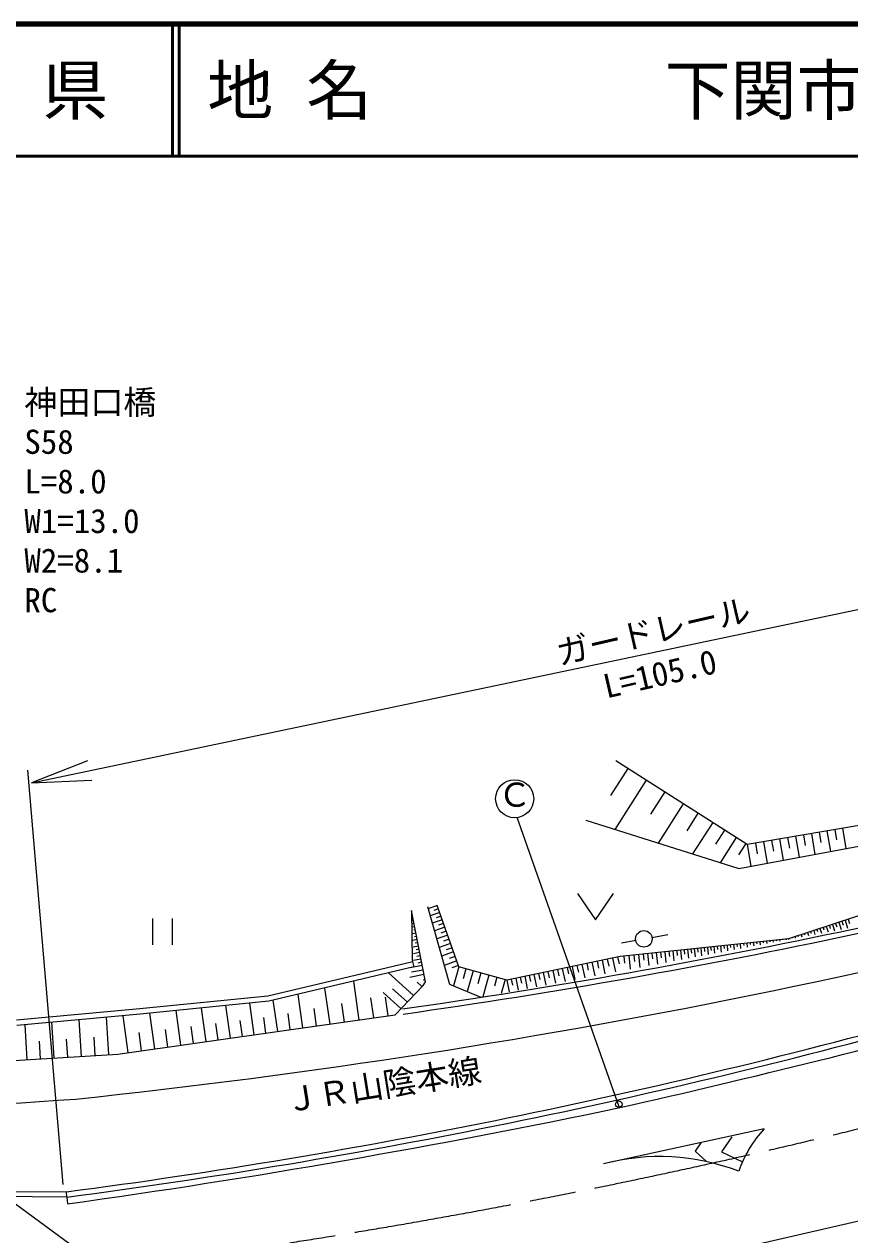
# Model space of a CAD drawing. Units: millimetres, scale not verified. Extents: x 40000 to 680000, y 20000 to 380000.
# Drawn here: x 356508 to 419052, y 288252 to 380000 of the extents above; entities that cross this region are included whole.
import ezdxf
from ezdxf.enums import TextEntityAlignment as Align

# ---------------------------------------------------------------- set-up
doc = ezdxf.new("R2010")
doc.units = ezdxf.units.MM
doc.header["$LTSCALE"] = 1000
doc.linetypes.add('CHAIN', pattern=[18.5, 12, -1.5, 3.5, -1.5])
for name, color, linetype, lineweight in [('M-BGD', 7, 'Continuous', 13), ('M-BMK', 2, 'CHAIN', 13), ('M-STR-HTXT', 7, 'Continuous', 13), ('M-STR-STR1', 1, 'Continuous', 25), ('M-STR-STRC', 7, 'Continuous', 25), ('M-TTL', 2, 'Continuous', 140), ('M-TTL-LINE', 7, 'Continuous', 50), ('M-TTL-TXT', 7, 'Continuous', 50)]:
    doc.layers.add(name, color=color, linetype=linetype, lineweight=lineweight)
doc.styles.add('ＭＳ ゴシック', font='')
doc.styles.get('ＭＳ ゴシック').set_extended_font_data('MS Gothic')

# ---------------------------------------------------------------- blocks, each defined once
blk = doc.blocks.new('open_arrow')
at = {"color": 0, "linetype": 'Continuous', "lineweight": -2}
blk.add_lwpolyline([(7.5, 1.25), (0, 0), (7.5, -1.25)], dxfattribs=at)

msp = doc.modelspace()

# ---------------------------------------------------------------- linework, layer by layer
at = {"layer": 'M-BGD'}
for p, q in [((411282, 317829), (401320, 324182)), ((402241, 323594), (400934, 321544)), ((403638, 322703), (401262, 318977)), ((438510, 322475), (411282, 317829)), ((405035, 321812), (403967, 320136)), ((410638, 316011), (438957, 321271)), ((406433, 320921), (404533, 317942)), ((407550, 320209), (406695, 318869)), ((399053, 319676), (410638, 316011)), ((408667, 319497), (407148, 317115)), ((409560, 318927), (408877, 317856)), ((414947, 318455), (415219, 316862)), ((415544, 318557), (415680, 317764)), ((416142, 318659), (416411, 317083)), ((416733, 318759), (416867, 317976)), ((417324, 318860), (417590, 317302)), ((417908, 318960), (418040, 318185)), ((418493, 319060), (418755, 317519)), ((410453, 318358), (409239, 316453)), ((411168, 317902), (410621, 317045)), ((411282, 317829), (411563, 316182)), ((411899, 317935), (412039, 317116)), ((412517, 318040), (412795, 316411)), ((413128, 318144), (413266, 317334)), ((413739, 318249), (414014, 316638)), ((414343, 318352), (414480, 317551)), ((398436, 314115), (399789, 312115)), ((399789, 312115), (401142, 314115)), ((426505, 314639), (414416, 310694)), ((387055, 313128), (388734, 307245)), ((387804, 313212), (387101, 312967)), ((387896, 312949), (387537, 312823)), ((389427, 308567), (387804, 313212)), ((366236, 312235), (366236, 310235)), ((367719, 312235), (367719, 310235)), ((385838, 312831), (385894, 309053)), ((386901, 307430), (385838, 312831)), ((385886, 312586), (385849, 312578)), ((385983, 312095), (385872, 312073)), ((385934, 312340), (385898, 312333)), ((387988, 312685), (387254, 312429)), ((388180, 312135), (387415, 311868)), ((388084, 312410), (387709, 312280)), ((418456, 312012), (418550, 311725)), ((418694, 312090), (418892, 311483)), ((418931, 312168), (419035, 311849)), ((386079, 311604), (385895, 311568)), ((386176, 311114), (385919, 311063)), ((386031, 311850), (385957, 311835)), ((386127, 311359), (386017, 311337)), ((388380, 311562), (387582, 311283)), ((388280, 311849), (387889, 311712)), ((388485, 311262), (388077, 311120)), ((415604, 311082), (415637, 310979)), ((415842, 311159), (415918, 310924)), ((416079, 311237), (416123, 311104)), ((416317, 311314), (416414, 311017)), ((416555, 311392), (416608, 311228)), ((416792, 311469), (416910, 311110)), ((417030, 311547), (417094, 311352)), ((417268, 311625), (417405, 311204)), ((417505, 311702), (417579, 311476)), ((417743, 311780), (417901, 311297)), ((417981, 311857), (418065, 311600)), ((418218, 311935), (418396, 311390)), ((386272, 310623), (385942, 310558)), ((386369, 310133), (385965, 310053)), ((386224, 310869), (386077, 310840)), ((386321, 310378), (386137, 310342)), ((388590, 310963), (387756, 310671)), ((388808, 310338), (387938, 310034)), ((388699, 310650), (388273, 310501)), ((414416, 310694), (401655, 309350)), ((401765, 310383), (402834, 310571)), ((404065, 310788), (405263, 311000)), ((409009, 310124), (409034, 309879)), ((409257, 310151), (409307, 309680)), ((409506, 310177), (409530, 309951)), ((409754, 310203), (409800, 309772)), ((410003, 310229), (410025, 310024)), ((410252, 310255), (410293, 309865)), ((410500, 310282), (410520, 310097)), ((410749, 310308), (410786, 309958)), ((410998, 310334), (411015, 310169)), ((411246, 310360), (411279, 310051)), ((411495, 310386), (411510, 310242)), ((411743, 310412), (411772, 310143)), ((411992, 310439), (412005, 310314)), ((412241, 310465), (412265, 310236)), ((412489, 310491), (412500, 310387)), ((412738, 310517), (412758, 310329)), ((412987, 310543), (412995, 310459)), ((413235, 310569), (413251, 310422)), ((413484, 310596), (413491, 310532)), ((413732, 310622), (413744, 310515)), ((413981, 310648), (413986, 310604)), ((414230, 310674), (414237, 310607)), ((414416, 310694), (414432, 310644)), ((414653, 310771), (414667, 310731)), ((414891, 310849), (414927, 310737)), ((415129, 310926), (415152, 310855)), ((415366, 311004), (415423, 310831)), ((386466, 309642), (385988, 309548)), ((386417, 309887), (386197, 309844)), ((386514, 309397), (386257, 309346)), ((389036, 309685), (388128, 309368)), ((388922, 310011), (388477, 309856)), ((389155, 309345), (388691, 309183)), ((401655, 309350), (393064, 307560)), ((401071, 309229), (401291, 308171)), ((401467, 309311), (401578, 308779)), ((401930, 309379), (401986, 308846)), ((402318, 309420), (402427, 308385)), ((402684, 309459), (402737, 308956)), ((403050, 309497), (403153, 308521)), ((403395, 309534), (403445, 309060)), ((403740, 309570), (403837, 308650)), ((404065, 309604), (404112, 309157)), ((404390, 309638), (404481, 308771)), ((404715, 309673), (404760, 309252)), ((405040, 309707), (405126, 308893)), ((405346, 309739), (405387, 309344)), ((405651, 309771), (405731, 309007)), ((405938, 309801), (405977, 309431)), ((406224, 309831), (406300, 309114)), ((406493, 309860), (406530, 309512)), ((406763, 309888), (406834, 309214)), ((407015, 309915), (407050, 309588)), ((407268, 309941), (407335, 309308)), ((407517, 309967), (407549, 309661)), ((407765, 309994), (407828, 309401)), ((408014, 310020), (408044, 309734)), ((408263, 310046), (408321, 309494)), ((408511, 310072), (408539, 309806)), ((408760, 310098), (408814, 309587)), ((385941, 308939), (374970, 306342)), ((386034, 308549), (375036, 305947)), ((386659, 308661), (385743, 308481)), ((386726, 308317), (385846, 308144)), ((385894, 309053), (386034, 308549)), ((386562, 309152), (386011, 309043)), ((386610, 308906), (386316, 308848)), ((389274, 309004), (388326, 308673)), ((389398, 308649), (388914, 308480)), ((389427, 308567), (389026, 307122)), ((393064, 307560), (389427, 308567)), ((389969, 308417), (389759, 307659)), ((396546, 308285), (396748, 307316)), ((396909, 308361), (397011, 307873)), ((397273, 308437), (397478, 307453)), ((397641, 308514), (397745, 308018)), ((398010, 308591), (398218, 307593)), ((398385, 308669), (398489, 308166)), ((398759, 308747), (398970, 307734)), ((399139, 308826), (399245, 308316)), ((399518, 308905), (399732, 307878)), ((399903, 308985), (400011, 308468)), ((400289, 309066), (400506, 308023)), ((400680, 309147), (400789, 308622)), ((381883, 304527), (381468, 307469)), ((385970, 306408), (384118, 308096)), ((386794, 307974), (385714, 307761)), ((386603, 307103), (386278, 307399)), ((386733, 307150), (386901, 307430)), ((386874, 307569), (386736, 307542)), ((390511, 308267), (390072, 306681)), ((391105, 308102), (390875, 307271)), ((391700, 307937), (391241, 306279)), ((392322, 307765), (392134, 307089)), ((392943, 307593), (392653, 306545)), ((393064, 307560), (393252, 306658)), ((393402, 307630), (393497, 307176)), ((393741, 307700), (393931, 306786)), ((394084, 307772), (394180, 307311)), ((394427, 307844), (394620, 306915)), ((394775, 307916), (394872, 307449)), ((395123, 307989), (395319, 307047)), ((395476, 308062), (395575, 307588)), ((395829, 308136), (396028, 307180)), ((396187, 308211), (396288, 307729)), ((377624, 303926), (377264, 306474)), ((379677, 304216), (379291, 306954)), ((385049, 305397), (383701, 306626)), ((385510, 305903), (384411, 306904)), ((384606, 304912), (386733, 307150)), ((388734, 307245), (391092, 306251)), ((374970, 306342), (365260, 305366)), ((375036, 305947), (365298, 304968)), ((372136, 303151), (371788, 305620)), ((373934, 303405), (373595, 305802)), ((375712, 303656), (375378, 306028)), ((380780, 304372), (380580, 305791)), ((382987, 304683), (382772, 306205)), ((384090, 304839), (383887, 306273)), ((365260, 305366), (355924, 304517)), ((365298, 304968), (355944, 304118)), ((362924, 301904), (362750, 304736)), ((364390, 302058), (363996, 304849)), ((366413, 302344), (366032, 305041)), ((368377, 302621), (368008, 305240)), ((370285, 302890), (369926, 305433)), ((374823, 303531), (374656, 304711)), ((376211, 303736), (384606, 304912)), ((376668, 303791), (376494, 305021)), ((378650, 304071), (378464, 305392)), ((356736, 301525), (356574, 304175)), ((358768, 301650), (358602, 304359)), ((360846, 301777), (360676, 304548)), ((363591, 301945), (376211, 303736)), ((367395, 302482), (367208, 303812)), ((369331, 302756), (369149, 304046)), ((371210, 303021), (371033, 304274)), ((373035, 303278), (372863, 304495)), ((357752, 301588), (357670, 302927)), ((359807, 301714), (359723, 303083)), ((361885, 301841), (361799, 303241)), ((365401, 302201), (365208, 303571)), ((344751, 300791), (363591, 301945)), ((359702, 291508), (353377, 291466)), ((359736, 291109), (354336, 291149)), ((359736, 291109), (359702, 291508)), ((359736, 291109), (359785, 290591))]:
    msp.add_line(p, q, dxfattribs=at)
for centre, radius in [((403450, 310680), 625), ((401565, 298143), 250)]:
    msp.add_circle(centre, radius, dxfattribs=at)
for centre, radius, start, end in [((303148, 840407), 544887, 276.03357, 287.27006), ((314969, 800617), 500190, 278.06758, 286.00549), ((314969, 800617), 500590, 278.06758, 286.00567), ((243791, 996030), 715763, 282.73989, 287.69537), ((297310, 766355), 478928, 277.48545, 285.59565), ((297310, 766355), 479328, 277.48328, 285.59565), ((308251, 1039588), 742883, 270.61799, 274.02703), ((271605, 919996), 635552, 277.97527, 281.80566)]:
    msp.add_arc(centre, radius, start, end, dxfattribs=at)
at = {"layer": 'M-BMK'}
msp.add_arc((300101, 780842), 499094, 277.26887, 288.54929, dxfattribs=at)
at = {"layer": 'M-STR-HTXT'}
for p, q in [((357060, 322510), (454536, 342976)), ((359469, 292072), (356793, 323474)), ((401591, 297947), (393861, 319884))]:
    msp.add_line(p, q, dxfattribs=at)
msp.add_circle((393664, 321301), 1440, dxfattribs=at)
at = {"layer": 'M-STR-STR1'}
msp.add_line((361882, 286137), (355368, 290934), dxfattribs=at)
at = {"layer": 'M-STR-STRC', "lineweight": 13}
for p, q in [((412571, 296293), (400404, 293631)), ((410127, 295685), (409326, 294551)), ((407766, 295217), (407345, 294598)), ((407345, 294598), (408198, 293802)), ((409326, 294551), (410917, 293771)), ((419831, 289309), (403572, 285587))]:
    msp.add_line(p, q, dxfattribs=at)
for centre, radius, start, end in [((419362, 290026), 9241, 137.30033, 160.77216), ((404650, 277492), 16688, 68.97783, 104.73991)]:
    msp.add_arc(centre, radius, start, end, dxfattribs=at)
at = {"layer": 'M-TTL'}
msp.add_line((680000, 380000), (40000, 380000), dxfattribs=at)
at = {"layer": 'M-TTL-LINE'}
for p, q in [((367750, 380000), (367750, 370000)), ((368250, 380000), (368250, 370000)), ((40000, 370000), (680000, 370000))]:
    msp.add_line(p, q, dxfattribs=at)

# ---------------------------------------------------------------- block references
at = {"layer": 'M-STR-HTXT', "xscale": 600, "yscale": 600, "rotation": 11.9}
msp.add_blockref('open_arrow', (357060, 322510), dxfattribs=at)

# ---------------------------------------------------------------- texts
at = {"layer": 'M-BGD', "style": 'ＭＳ ゴシック'}
msp.add_text('ＪＲ山陰本線', height=1833, rotation=9.056, dxfattribs=at).set_placement((383928, 298156), align=Align.BOTTOM_CENTER)
at = {"layer": 'M-STR-HTXT', "style": 'ＭＳ ゴシック'}
for s, p in [('神田口橋', (356518, 349887)), ('S58', (356518, 346887)), ('L=8.0', (356518, 343887)), ('W1=13.0', (356518, 340887)), ('W2=8.1', (356518, 337887)), ('RC', (356518, 334887))]:
    msp.add_text(s, height=1833, dxfattribs=at).set_placement(p, align=Align.BOTTOM_LEFT)
for s, p in [('ガードレール', (404489, 332572)), ('L=105.0', (404998, 329342))]:
    msp.add_text(s, height=1833, rotation=13, dxfattribs=at).set_placement(p, align=Align.BOTTOM_CENTER)
msp.add_text('Ｃ', height=1833, dxfattribs=at).set_placement((393662, 320141), align=Align.BOTTOM_CENTER)
at = {"layer": 'M-TTL-TXT', "style": 'ＭＳ ゴシック'}
msp.add_text('山\u3000口\u3000県', height=3666, dxfattribs=at).set_placement((350375, 375000), align=Align.MIDDLE_CENTER)
for s, p in [('地 名', (370380, 375000)), ('下関市豊北町大字滝部', (405024, 375000))]:
    msp.add_text(s, height=3666, dxfattribs=at).set_placement(p, align=Align.MIDDLE_LEFT)

doc.saveas('drawing.dxf')
